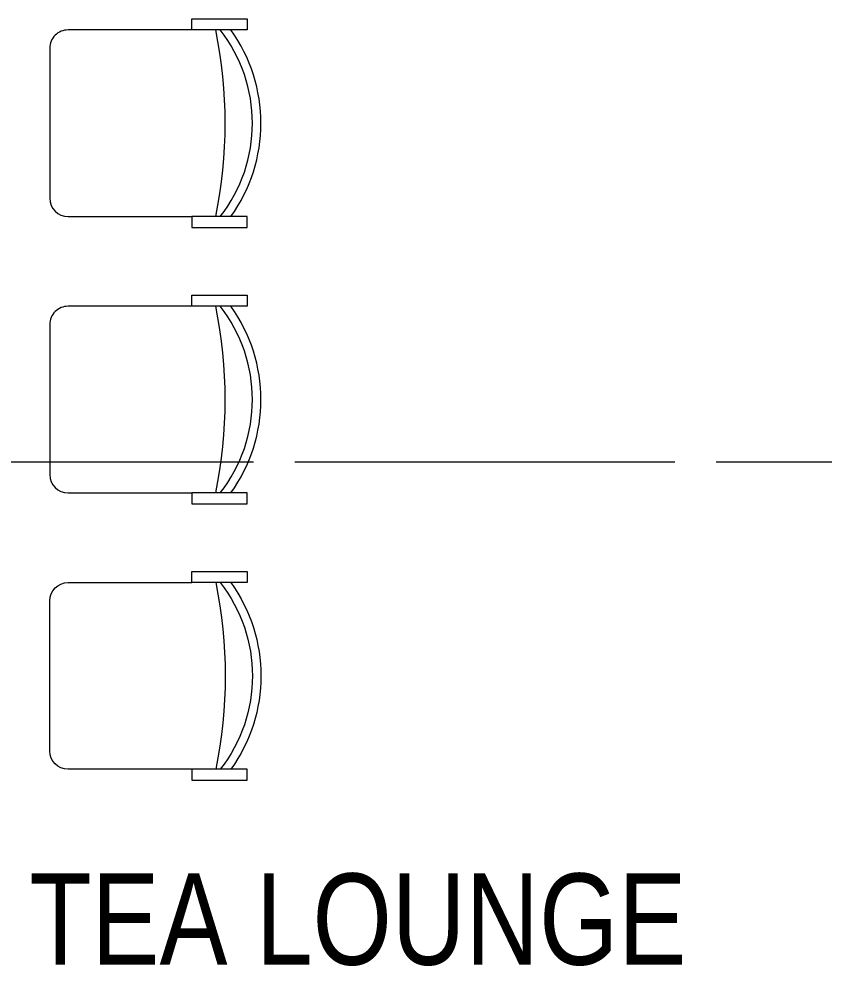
# Model space of a CAD drawing. Header units: millimetres. Extents: x -343543 to 400519, y -115663 to 104219.
# Drawn here: x -327912 to -325971, y 1785 to 4068 of the extents above; entities that cross this region are included whole.
import ezdxf
from ezdxf.xclip import XClip

# ---------------------------------------------------------------- set-up
doc = ezdxf.new("R2010")
doc.units = ezdxf.units.MM
doc.header["$XCLIPFRAME"] = 0
doc.linetypes.add('XREF MAT BANG TUONG XAY$0$CENTER', pattern=[50.8, 31.75, -6.35, 6.35, -6.35])
doc.layers.get('0').update_dxf_attribs({"color": 231, "lineweight": 0})
for name, color, linetype, lineweight in [('A-PATT', 252, 'Continuous', 9), ('A-SYMBOLS', 10, 'Continuous', 13), ('XREF MAT BANG TUONG XAY$0$$1$A-TEXT', 8, 'Continuous', 25), ('XREF MAT BANG TUONG XAY$0$A-GRID', 8, 'XREF MAT BANG TUONG XAY$0$CENTER', 15)]:
    doc.layers.add(name, color=color, linetype=linetype, lineweight=lineweight)
doc.styles.add('XREF MAT BANG TUONG XAY$0$Arial', font='arial.ttf', dxfattribs={"width": 0.8})

# ---------------------------------------------------------------- blocks, each defined once
blk = doc.blocks.new('XREF MAT BANG TUONG XAY$0$00.xref_IKIGAI_Truc')
at = {"layer": 'XREF MAT BANG TUONG XAY$0$A-GRID', "color": 8, "ltscale": 20}
blk.add_lwpolyline([(-2907.5, 3000), (42750, 3000)], dxfattribs=at)
blk = doc.blocks.new('XREF MAT BANG TUONG XAY$0$xref_IKIGAI_Cot')
at = {"layer": 'XREF MAT BANG TUONG XAY$0$A-GRID', "color": 8, "ltscale": 20}
blk.add_lwpolyline([(-2907.5, 3000), (42750, 3000)], dxfattribs=at)
blk = doc.blocks.new('XREF MAT BANG NOI THAT$0$YLD.Studio-01-77')
at = {"color": 8}
for p, q in [((0, 388.1), (0, 50)), ((510, 50), (510, 388.1)), ((50, 0), (460, 0))]:
    blk.add_line(p, q, dxfattribs=at)
for points in [[(0, 388.1), (-30, 388.1), (-30, 539.6), (0, 539.6)], [(510, 388.1), (540, 388.1), (540, 539.6), (510, 539.6)]]:
    blk.add_lwpolyline(points, close=True, dxfattribs=at)
for centre, radius, start, end in [((255, 141.1), 435.9, 54.1965, 125.8035), ((255, 141.1), 412.7, 51.8356, 128.1644), ((255, -784.2), 1263.7, 78.3587, 101.6413), ((50, 50), 50, 180, 270), ((460, 50), 50, 270, 0)]:
    blk.add_arc(centre, radius, start, end, dxfattribs=at)
blk = doc.blocks.new('XREF MAT BANG NOI THAT')
at = {"color": 8, "yscale": 0.8823529411764698, "zscale": 0.8823529411764698, "rotation": 270}
for p, xscale in [((10725.5, 4041.1), 0.8823529411764698), ((10725.5, 3375), 0.8823529411764698), ((10725.5, 2258.9), -0.8823529411764698)]:
    blk.add_blockref('XREF MAT BANG NOI THAT$0$YLD.Studio-01-77', p, dxfattribs=dict(at, xscale=xscale))
blk = doc.blocks.new('01.Xref _MB T1')
at = {"color": 8}
blk.add_blockref('XREF MAT BANG TUONG XAY$0$00.xref_IKIGAI_Truc', (0.00011, 0), dxfattribs=at)
ref = blk.add_blockref('XREF MAT BANG TUONG XAY$0$xref_IKIGAI_Cot', (-0.00927, -0.00001), dxfattribs=at)
XClip(ref).set_block_clipping_path([(-1610.3425959283, -2225.6693134198), (41829.1295208634, 21555.8819575264)])
at = {"layer": 'XREF MAT BANG TUONG XAY$0$$1$A-TEXT', "color": 8, "style": 'XREF MAT BANG TUONG XAY$0$Arial', "width": 0.8}
blk.add_text('TEA LOUNGE', height=220, dxfattribs=at).set_placement((10676.00731, 1787.739))
at = {"layer": 'A-PATT', "color": 8}
blk.add_blockref('XREF MAT BANG NOI THAT', (0, 0), dxfattribs=at)

msp = doc.modelspace()

# ---------------------------------------------------------------- block references
at = {"layer": 'A-SYMBOLS'}
msp.add_blockref('01.Xref _MB T1', (-338563.5, 0), dxfattribs=at)

doc.saveas('drawing.dxf')
